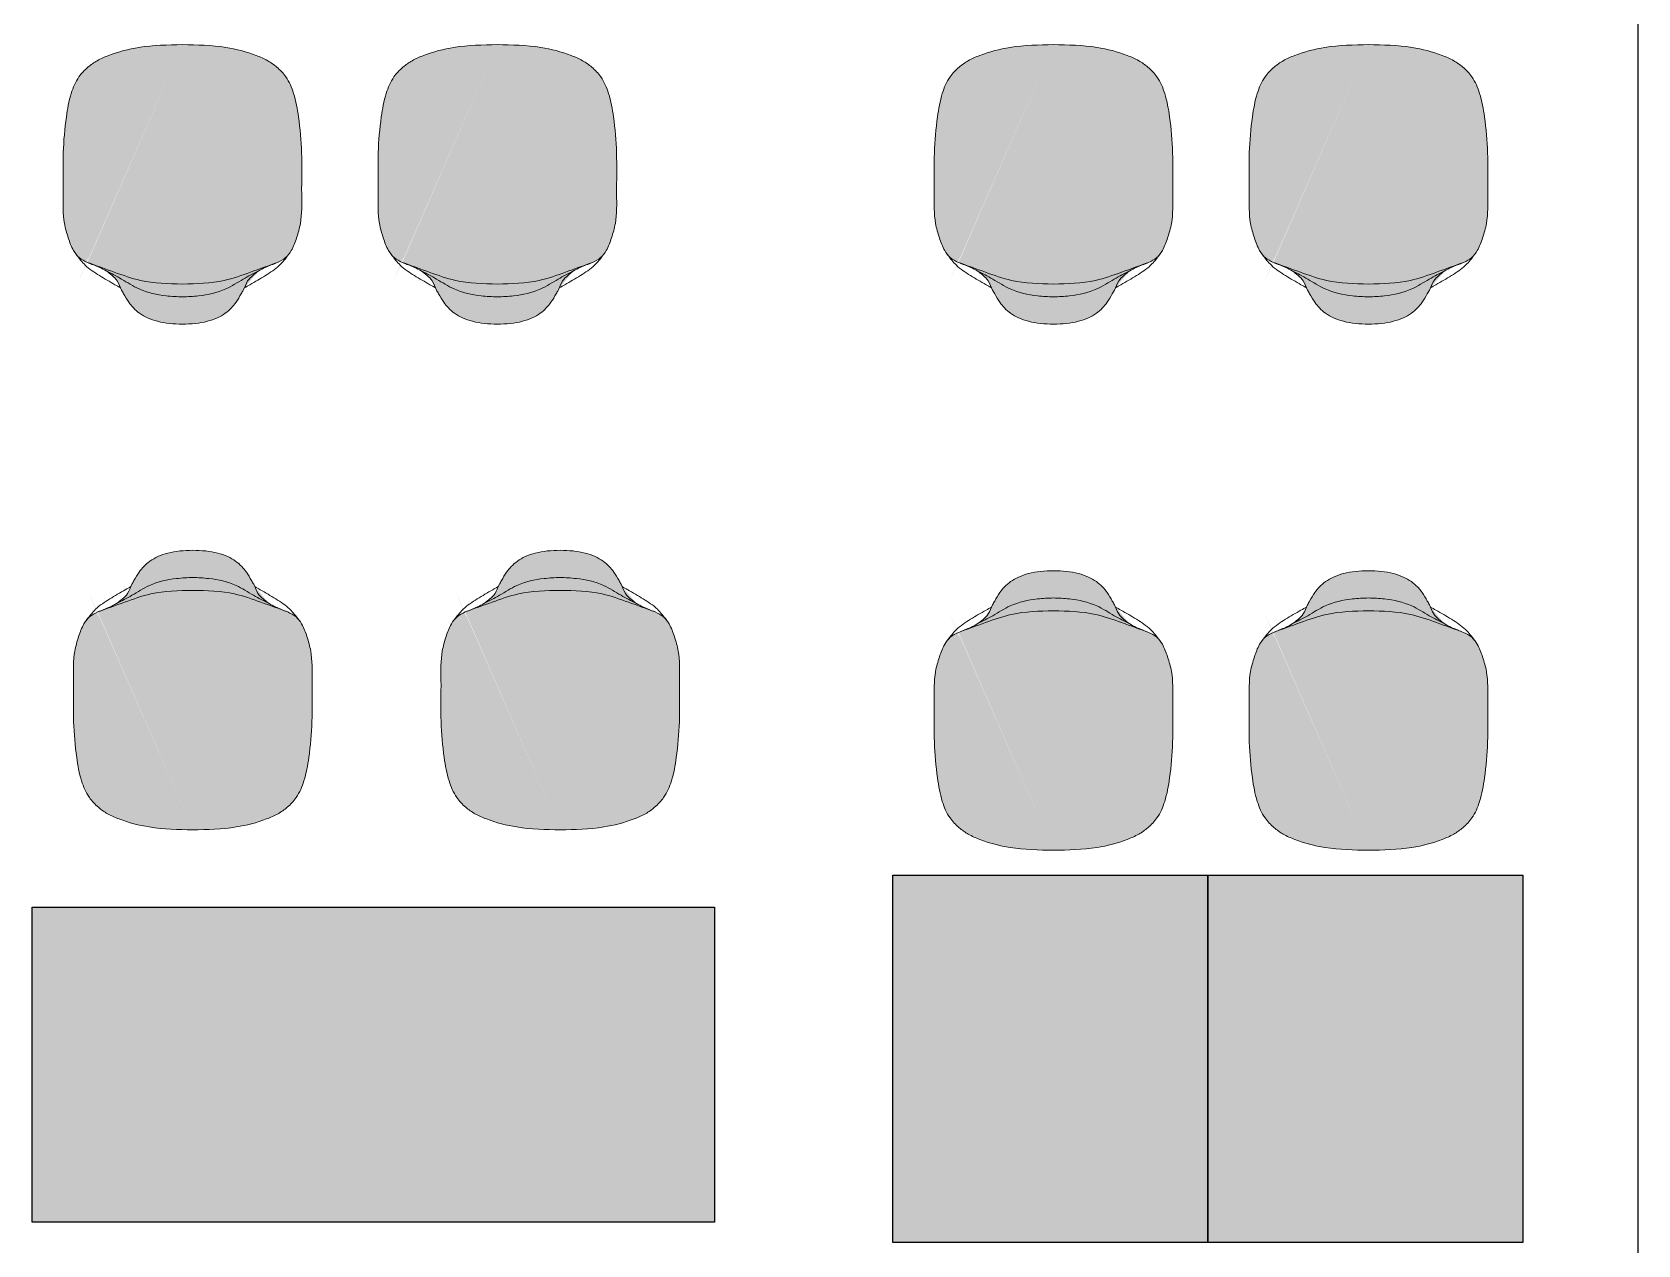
# Model space of a CAD drawing. Header units: millimetres. Extents: x -2729 to 15248, y -12439 to 5292.
# Drawn here: x 4281.9 to 4587.8, y -8112.9 to -7881.9 of the extents above; entities that cross this region are included whole.
import ezdxf

# ---------------------------------------------------------------- set-up
doc = ezdxf.new("R2010")
doc.units = ezdxf.units.MM
doc.layers.add('gzm', color=250, linetype='Continuous', lineweight=20)
doc.layers.add('ölçüüü', color=165, linetype='Continuous', lineweight=20)
doc.layers.add('Kıtc-002 Çizgi', color=7, linetype='Continuous')

# ---------------------------------------------------------------- blocks, each defined once
blk = doc.blocks.new('sand444')
at = {"layer": 'ölçüüü'}
h = blk.add_hatch(color=8, dxfattribs=at)
edge = h.paths.add_edge_path()
edge.add_spline(control_points=[(11.79730098139043, -6.911430232852581), (11.73565516875896, -6.764556564128723), (11.56237452013738, -6.371472614933737), (11.01150431129281, -5.469092858547809), (10.34535144293841, -4.27068741559924), (9.326493119438963, -3.016583162374443), (8.139800317283518, -1.988900359021499), (6.594566796837169, -1.120702949367113), (4.673651460932887, -0.4514579842798412), (2.42612194306639, -0.0746324430947425), (0.8268217432669189, -0.0254347176960437), (0, 0)], knot_values=[0, 0, 0, 0, 0.4741418305365812, 1.280659646593719, 3.172283352701652, 4.57795197911099, 6.105069403123605, 7.853744421752856, 9.861773524982826, 12.17886720917256, 14.65896671629689, 14.65896671629689, 14.65896671629689, 14.65896671629689], degree=3, periodic=0)
edge.add_spline(control_points=[(0, 0), (-0.8268217432741947, -0.0254347176960437), (-2.42612194306639, -0.0746324431238463), (-4.673651460940162, -0.4514579842798412), (-6.594566796833531, -1.120702949367113), (-8.139800317294426, -1.988900359006946), (-9.326493119438963, -3.016583162388997), (-10.34535144294205, -4.270687415584689), (-11.01150431128553, -5.469092858562362), (-11.56237452013374, -6.371472614948285), (-11.73565516875533, -6.764556564114172), (-11.79730098138316, -6.911430232823478)], knot_values=[0, 0, 0, 0, 2.480099507127969, 4.797193191317701, 6.805222294547672, 8.55389731317692, 10.08101473718953, 11.48668336359887, 13.37830706970681, 14.18482488576394, 14.65896671628696, 14.65896671628696, 14.65896671628696, 14.65896671628696], degree=3, periodic=0)
edge.add_spline(control_points=[(-11.79730098138316, -6.911430232823478), (-11.98853224324557, -7.367046531900996), (-12.31789827757166, -8.290573090256657), (-13.39597047431744, -9.288585325630264), (-14.13464435351125, -9.87649392503954), (-14.52903912428155, -10.1298585023178)], knot_values=[14.65896671628696, 14.65896671628696, 14.65896671628696, 14.65896671628696, 16.12980044664162, 17.55819386866713, 18.96786225881768, 18.96786225881768, 18.96786225881768, 18.96786225893369], degree=3, periodic=0)
edge.add_spline(control_points=[(-14.5290391243725, -10.12985850237601), (-13.53714047068933, -9.629066794776008), (-11.41044416535442, -8.555336257588351), (-7.910544580507121, -6.239909482974326), (-3.827825955013393, -5.36247597503825), (-1.024052482182014, -5.216740720934462), (-3.638e-12, -5.182138957999995)], knot_values=[0, 0, 0, 0, 8868.326629043597, 19014.27873350545, 33233.62681145068, 41418.70595177518, 41418.70595177518, 41418.70595177518, 41418.70595177518], degree=3, periodic=0)
edge.add_spline(control_points=[(-3.638e-12, -5.182138957999995), (1.024052482182014, -5.216740720934462), (3.827825955009755, -5.36247597503825), (7.910544580503482, -6.239909482974326), (11.41044416535078, -8.555336257588351), (13.5371404706857, -9.629066794776008), (14.52903912436886, -10.12985850237601)], knot_values=[0, 0, 0, 0, 8185.079140325266, 22404.42721827049, 32550.37932273233, 41418.70595177596, 41418.70595177596, 41418.70595177596, 41418.70595177596], degree=3, periodic=0)
edge.add_spline(control_points=[(14.5290391243725, -10.12985850237601), (14.13464435356582, -9.876493925054092), (13.39597047435018, -9.288585325659367), (12.31789827756438, -8.290573090256657), (11.98853224324193, -7.367046531915548), (11.79730098139043, -6.911430232852581)], knot_values=[14.6589667162969, 14.6589667162969, 14.6589667162969, 14.65896671630599, 16.06863510656965, 17.49702852859767, 18.96786225893876, 18.96786225893876, 18.96786225893876, 18.96786225893876], degree=3, periodic=0)
h = blk.add_hatch(color=8, dxfattribs=at)
edge = h.paths.add_edge_path()
edge.add_spline(control_points=[(14.52903912436886, -10.12985850237601), (13.5371404706857, -9.629066794776008), (11.41044416535078, -8.555336257588351), (7.910544580503482, -6.239909482974326), (3.827825955009755, -5.36247597503825), (1.024052482182014, -5.216740720934462), (-3.638e-12, -5.182138957999995)], knot_values=[0, 0, 0, 0, 8868.326629043615, 19014.27873350546, 33233.62681145068, 41418.70595177596, 41418.70595177596, 41418.70595177596, 41418.70595177596], degree=3, periodic=0)
edge.add_spline(control_points=[(-3.638e-12, -5.182138957999995), (-1.024052482182014, -5.216740720934462), (-3.827825955013393, -5.36247597503825), (-7.910544580507121, -6.239909482974326), (-11.41044416535442, -8.555336257588351), (-13.53714047068933, -9.629066794776008), (-14.5290391243725, -10.12985850237601)], knot_values=[0, 0, 0, 0, 8185.079140324517, 22404.42721826974, 32550.3793227316, 41418.70595177518, 41418.70595177518, 41418.70595177518, 41418.70595177518], degree=3, periodic=0)
edge.add_spline(control_points=[(-14.52903912431429, -10.1298585023469), (-14.92051859328057, -10.38135025002702), (-16.09728418242594, -10.98133341722132), (-17.32916669589758, -11.41021933130105), (-18.10624324934542, -11.75659823491878)], knot_values=[18.96786225881768, 18.96786225881768, 18.96786225881768, 18.96786225893369, 20.36711061019442, 22.90171000762222, 22.90171000762222, 22.90171000762222, 22.90171000767978], degree=3, periodic=0)
edge.add_spline(control_points=[(-18.10624324939636, -11.75659823491878), (-16.39903670418789, -11.13605558192648), (-13.0517441453594, -9.919367530528687), (-7.145599148323527, -7.781555374807793), (-2.691337289223154, -7.689746070158435), (-4.82978066e-08, -7.634273399584341)], knot_values=[0, 0, 0, 0, 5.457722337495295, 10.7008688665906, 18.70522445151627, 18.70522445151627, 18.70522445151627, 18.70522445151627], degree=3, periodic=0)
edge.add_spline(control_points=[(4.82941687e-08, -7.634273399584341), (2.691337289212239, -7.689746070158435), (7.145599148319888, -7.781555374807793), (13.0517441453594, -9.919367530528687), (16.39903670418789, -11.13605558192648), (18.10624324939272, -11.75659823491878)], knot_values=[0, 0, 0, 0, 8.004355584925662, 13.24750211402098, 18.70522445151627, 18.70522445151627, 18.70522445151627, 18.70522445151627], degree=3, periodic=0)
edge.add_spline(control_points=[(18.10624324941091, -11.75659823491878), (17.32916669594487, -11.4102193313156), (16.09728418245504, -10.98133341726498), (14.92051859330968, -10.38135025002702), (14.5290391243725, -10.12985850237601)], knot_values=[18.96786225892966, 18.96786225892966, 18.96786225892966, 18.96786225895518, 21.50246165644055, 22.90171000769218, 22.90171000769218, 22.90171000769218, 22.90171000770127], degree=3, periodic=0)
h = blk.add_hatch(color=8, dxfattribs=at)
edge = h.paths.add_edge_path()
edge.add_spline(control_points=[(0, -53.25529220886529), (2.7770729378135, -53.20283090914017), (7.550612185728822, -53.11265406994789), (12.97065128843678, -51.69156754016876), (16.2051831481258, -50.30517036185482), (18.13473001696911, -48.92873809694719), (20.02980064756775, -46.93781528074761), (21.44402726808403, -43.63230245397422), (22.28620230410525, -38.73788623738801), (22.8564234808473, -32.31174144997203), (22.63672667670835, -25.56351315825305), (22.82905250123076, -20.05516230284411), (21.79234973961502, -16.49621022993233), (20.97750870065647, -14.23699598218081), (19.72474114527358, -12.55494309762434), (18.6614860395457, -12.00409558640967), (18.10624324941818, -11.75659823493333)], knot_values=[22.90171000767577, 22.90171000767577, 22.90171000767577, 22.90171000767577, 31.20496724287243, 37.17426450999258, 39.57628966592468, 41.7176846199236, 44.24529401529083, 47.72155746057447, 52.29633672642517, 59.12168667113053, 67.01894041420569, 72.60559410311589, 75.46566751585972, 78.07847121454284, 79.78932197979844, 81.60036367839965, 81.60036367839965, 81.60036367839965, 81.60036367842517], degree=3, periodic=0)
edge.add_spline(control_points=[(18.10624324939272, -11.75659823491878), (16.39903670418789, -11.13605558192648), (13.0517441453594, -9.919367530528687), (7.145599148319888, -7.781555374807793), (2.691337289212239, -7.689746070158435), (4.82941687e-08, -7.634273399584341)], knot_values=[0, 0, 0, 0, 5.457722337495295, 10.7008688665906, 18.70522445151627, 18.70522445151627, 18.70522445151627, 18.70522445151627], degree=3, periodic=0)
edge.add_spline(control_points=[(-4.82978066e-08, -7.634273399584341), (-2.691337289223154, -7.689746070158435), (-7.145599148323527, -7.781555374807793), (-13.0517441453594, -9.919367530528687), (-16.39903670418789, -11.13605558192648), (-18.10624324939636, -11.75659823491878)], knot_values=[0, 0, 0, 0, 8.004355584925662, 13.24750211402098, 18.70522445151627, 18.70522445151627, 18.70522445151627, 18.70522445151627], degree=3, periodic=0)
edge.add_spline(control_points=[(-18.10624324935998, -11.75659823491878), (-18.6614860395166, -12.00409558640967), (-19.72474114527358, -12.55494309762434), (-20.9775087006492, -14.23699598216626), (-21.79234973962593, -16.49621022991778), (-22.82905250122713, -20.05516230287321), (-22.63672667670835, -25.56351315820939), (-22.8564234808473, -32.31174144997203), (-22.28620230410525, -38.73788623738801), (-21.44402726807312, -43.63230245397422), (-20.02980064757139, -46.93781528076214), (-18.13473001697639, -48.92873809694719), (-16.2051831481258, -50.30517036186939), (-12.9706512884477, -51.69156754015421), (-7.550612185725182, -53.11265406994789), (-2.777072937817139, -53.20283090914017), (0, -53.25529220890894)], knot_values=[22.90171000762222, 22.90171000762222, 22.90171000762222, 22.90171000767978, 24.71275170630649, 26.4236024715621, 29.03640617024522, 31.89647958298906, 37.48313327189926, 45.3803870149744, 52.20573695967978, 56.78051622553047, 60.25677967081411, 62.78438906618132, 64.92578402018027, 67.32780917611235, 73.29710644323252, 81.60036367842937, 81.60036367842937, 81.60036367842937, 81.60036367842937], degree=3, periodic=0)
at = {"layer": 'gzm'}
for points in [[(0, 0), (-2.476468554239545, -0.1341531405487331), (-4.758342686447575, -0.5366125621949323), (-6.651027916326711, -1.207375933299769), (-8.168227282094449, -2.076841519330628), (-9.323643239058583, -3.075391264268545), (-10.21344245968794, -4.163583174842642), (-11.2026644217367, -5.775935541823856), (-11.60061568467426, -6.47743805781647), (-12.42464230374753, -8.239229777478613), (-13.40789999897242, -9.275334054502308), (-14.5290391243725, -10.12985850237601), (-15.76463021260497, -10.78652478838921), (-18.10624324939636, -11.75659823491878), (-19.66401312137896, -12.6803000591608), (-20.73186381951746, -14.01697699374927), (-21.73974100089617, -16.42756338612526), (-22.47129280302397, -19.19249591461266), (-22.71619292649848, -24.77377922307642), (-22.69702089790007, -32.6710096943134), (-22.10911242613292, -39.47099245138815), (-21.18148206253682, -43.95073655566373), (-19.70376983058668, -47.09728611042375), (-17.989836796296, -48.95503819547593), (-16.24118385286783, -50.19107429221913), (-14.05625058573059, -51.18896780752402), (-8.285773911844442, -52.71674685548351), (7.2474358603e-06, -53.25529234581336)], [(0, 0), (2.476468554235904, -0.1341531405487331), (4.758342686443939, -0.5366125621949323), (6.651027916323072, -1.207375933299769), (8.168227282090811, -2.076841519330628), (9.323643239054944, -3.075391264268545), (10.2134424596843, -4.163583174842642), (11.20266442173306, -5.775935541823856), (11.60061568467063, -6.47743805781647), (12.42464230374389, -8.239229777478613), (13.40789999897242, -9.275334054502308), (14.52903912436886, -10.12985850237601), (15.76463021260133, -10.78652478838921), (18.10624324939272, -11.75659823491878), (19.66401312137532, -12.6803000591608), (20.73186381951382, -14.01697699374927), (21.73974100089254, -16.42756338612526), (22.47129280302033, -19.19249591461266), (22.71619292649484, -24.77377922307642), (22.69702089789644, -32.6710096943134), (22.10911242612929, -39.47099245138815), (21.18148206253318, -43.95073655566373), (19.70376983058304, -47.09728611042375), (17.98983679629236, -48.95503819547593), (16.2411838528642, -50.19107429221913), (14.05625058572695, -51.18896780752402), (8.285773911840808, -52.71674685548351), (-7.2474394983e-06, -53.25529234581336)], [(-18.10624324939636, -11.75659823491878), (-12.97643226859145, -9.893328953679882), (-7.974935633821588, -8.319919617890262), (-4.82978066e-08, -7.634273399584341)], [(18.10624324939272, -11.75659823491878), (12.97643226858781, -9.893328953679882), (7.97493563381795, -8.319919617890262), (4.82941687e-08, -7.634273399584341)]]:
    blk.add_spline(points, degree=3, dxfattribs=at)
for points, knots in [([(-14.5290391243725, -10.12985850237601), (-13.53714047068933, -9.629066794776008), (-11.41044416535442, -8.555336257588351), (-7.910544580507121, -6.239909482974326), (-3.827825955013393, -5.36247597503825), (-1.024052482182014, -5.216740720934462), (-3.638e-12, -5.182138957999995)], [0, 0, 0, 0, 8868.326629043597, 19014.27873350545, 33233.62681145068, 41418.70595177518, 41418.70595177518, 41418.70595177518, 41418.70595177518]), ([(14.52903912436886, -10.12985850237601), (13.5371404706857, -9.629066794776008), (11.41044416535078, -8.555336257588351), (7.910544580503482, -6.239909482974326), (3.827825955009755, -5.36247597503825), (1.024052482182014, -5.216740720934462), (-3.638e-12, -5.182138957999995)], [0, 0, 0, 0, 8868.326629043615, 19014.27873350546, 33233.62681145068, 41418.70595177596, 41418.70595177596, 41418.70595177596, 41418.70595177596]), ([(-20.22974085088208, -13.26867732300889), (-19.68529420634877, -12.55378519614169), (-18.46386300999074, -10.94997047056676), (-15.78943888565845, -9.20867491295212), (-13.49748439827453, -7.875994742818875), (-12.14996924938896, -7.110963853061548), (-11.79730098139043, -6.911430232852581)], [0, 0, 0, 0, 7124.209150389477, 15982.70720013557, 25118.07901843796, 28350.89326964111, 28350.89326964111, 28350.89326964111, 28350.89326964111]), ([(20.22974085087481, -13.26867732300889), (19.68529420634149, -12.55378519614169), (18.46386300998711, -10.94997047056676), (15.78943888565482, -9.20867491295212), (13.49748439827453, -7.875994742804322), (12.14996924938532, -7.110963853061548), (11.79730098139043, -6.911430232852581)], [0, 0, 0, 0, 7124.209150389457, 15982.70720013558, 25118.07901843794, 28350.89326963576, 28350.89326963576, 28350.89326963576, 28350.89326963576])]:
    blk.add_open_spline(points, degree=3, knots=knots, dxfattribs=at)

msp = doc.modelspace()

# ---------------------------------------------------------------- hatches: boundary and pattern name
h = msp.add_hatch(color=9)
h.dxf.hatch_style = 1
h.paths.add_polyline_path([(4411.904998303315, -8108.618530045815), (4411.904998303315, -8048.618530045815), (4281.904998303315, -8048.618530045815), (4281.904998303315, -8108.618530045815)])
at = {"layer": 'Kıtc-002 Çizgi'}
h = msp.add_hatch(color=40, dxfattribs=at)
h.dxf.hatch_style = 1
h.paths.add_polyline_path([(4505.875339288203, -8042.513717235677), (4505.875339288203, -8112.513717235679), (4445.875339288203, -8112.513717235679), (4445.875339288203, -8042.513717235677)])
h = msp.add_hatch(color=40, dxfattribs=at)
h.dxf.hatch_style = 1
h.paths.add_polyline_path([(4565.875339288203, -8042.513717235677), (4565.875339288203, -8112.513717235679), (4505.875339288203, -8112.513717235679), (4505.875339288203, -8042.513717235677)])

# ---------------------------------------------------------------- linework, layer by layer
msp.add_line((4587.804928020891, -7181.870853323818), (4587.804928020891, -8177.854890946196))
at = {"color": 251}
for points in [[(4505.875339288203, -8042.513717235677), (4505.875339288203, -8112.513717235679), (4445.875339288203, -8112.513717235679), (4445.875339288203, -8042.513717235677)], [(4565.875339288203, -8042.513717235677), (4565.875339288203, -8112.513717235679), (4505.875339288203, -8112.513717235679), (4505.875339288203, -8042.513717235677)]]:
    msp.add_lwpolyline(points, close=True, dxfattribs=at)
msp.add_lwpolyline([(4411.904998303315, -8048.618530045815), (4411.904998303315, -8108.618530045815), (4281.904998303315, -8108.618530045815), (4281.904998303315, -8048.618530045815), (4411.904998303315, -8048.618530045815)], dxfattribs=at)

# ---------------------------------------------------------------- block references
at = {"layer": 'ölçüüü', "xscale": -1, "rotation": 180}
for p in [(4310.538968050412, -7937.522636292941), (4370.538968050409, -7937.522636292941), (4476.481748754256, -7937.522636292941), (4536.481748754256, -7937.522636292941)]:
    msp.add_blockref('sand444', p, dxfattribs=at)
at = {"layer": 'ölçüüü'}
for p in [(4312.511407769352, -7980.610315285798), (4382.511407769353, -7980.610315285798), (4476.481748754241, -7984.505502475656), (4536.481748754243, -7984.505502475656)]:
    msp.add_blockref('sand444', p, dxfattribs=at)

doc.saveas('drawing.dxf')
